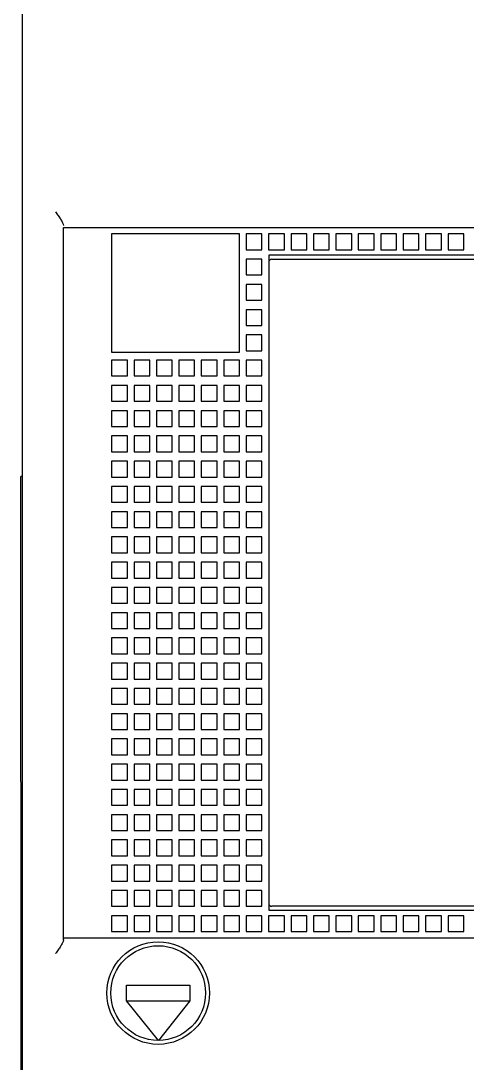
# Model space of a CAD drawing. Header units: inches. Extents: x -0.2 to 94.8, y -0.3 to 60.7.
# Drawn here: x 35.769 to 36.882, y 31.15 to 33.751 of the extents above; entities that cross this region are included whole.
import ezdxf

# ---------------------------------------------------------------- set-up
doc = ezdxf.new("R2010")
doc.units = ezdxf.units.IN
doc.header["$MEASUREMENT"] = 0

msp = doc.modelspace()

# ---------------------------------------------------------------- linework, layer by layer
at = {"color": 6, "linetype": 'Continuous'}
for p, q in [((35.773, 30.28115), (35.773, 34.9283)), ((35.87539, 33.23484), (38.67156, 33.23484)), ((35.87539, 31.45735), (35.87539, 33.23484)), ((36.31451, 33.21909), (35.99551, 33.21909)), ((35.99551, 33.21909), (35.99551, 32.92372)), ((36.31451, 32.92372), (36.31451, 33.21909)), ((36.37043, 33.21909), (36.33105, 33.21909)), ((36.33105, 33.21909), (36.33105, 33.17971)), ((36.37043, 33.17971), (36.37043, 33.21909)), ((36.42636, 33.21909), (36.38697, 33.21909)), ((36.38697, 33.21909), (36.38697, 33.17971)), ((36.42636, 33.17971), (36.42636, 33.21909)), ((36.48228, 33.21909), (36.4429, 33.21909)), ((36.4429, 33.21909), (36.4429, 33.17971)), ((36.48228, 33.17971), (36.48228, 33.21909)), ((36.5382, 33.21909), (36.49882, 33.21909)), ((36.49882, 33.21909), (36.49882, 33.17971)), ((36.5382, 33.17971), (36.5382, 33.21909)), ((36.59413, 33.21909), (36.55474, 33.21909)), ((36.55474, 33.21909), (36.55474, 33.17971)), ((36.59413, 33.17971), (36.59413, 33.21909)), ((36.65005, 33.21909), (36.61067, 33.21909)), ((36.61067, 33.21909), (36.61067, 33.17971)), ((36.65005, 33.17971), (36.65005, 33.21909)), ((36.70597, 33.21909), (36.66659, 33.21909)), ((36.66659, 33.21909), (36.66659, 33.17971)), ((36.70597, 33.17971), (36.70597, 33.21909)), ((36.7619, 33.21909), (36.72251, 33.21909)), ((36.72251, 33.21909), (36.72251, 33.17971)), ((36.7619, 33.17971), (36.7619, 33.21909)), ((36.81782, 33.21909), (36.77844, 33.21909)), ((36.77844, 33.21909), (36.77844, 33.17971)), ((36.81782, 33.17971), (36.81782, 33.21909)), ((36.87374, 33.21909), (36.83436, 33.21909)), ((36.83436, 33.21909), (36.83436, 33.17971)), ((36.87374, 33.17971), (36.87374, 33.21909)), ((36.33105, 33.17971), (36.37043, 33.17971)), ((36.38697, 33.17971), (36.42636, 33.17971)), ((38.15959, 33.16592), (36.38737, 33.16592)), ((36.38737, 33.16592), (36.38737, 31.53154)), ((36.4429, 33.17971), (36.48228, 33.17971)), ((36.49882, 33.17971), (36.5382, 33.17971)), ((36.55474, 33.17971), (36.59413, 33.17971)), ((36.61067, 33.17971), (36.65005, 33.17971)), ((36.66659, 33.17971), (36.70597, 33.17971)), ((36.72251, 33.17971), (36.7619, 33.17971)), ((36.77844, 33.17971), (36.81782, 33.17971)), ((36.83436, 33.17971), (36.87374, 33.17971)), ((36.37043, 33.15608), (36.33105, 33.15608)), ((36.33105, 33.15608), (36.33105, 33.1167)), ((36.37043, 33.1167), (36.37043, 33.15608)), ((36.39524, 33.15608), (38.15171, 33.15608)), ((36.33105, 33.1167), (36.37043, 33.1167)), ((36.37043, 33.09307), (36.33105, 33.09307)), ((36.33105, 33.09307), (36.33105, 33.05368)), ((36.37043, 33.05368), (36.37043, 33.09307)), ((36.33105, 33.05368), (36.37043, 33.05368)), ((36.37043, 33.03005), (36.33105, 33.03005)), ((36.33105, 33.03005), (36.33105, 32.99067)), ((36.37043, 32.99067), (36.37043, 33.03005)), ((36.33105, 32.99067), (36.37043, 32.99067)), ((36.37043, 32.96704), (36.33105, 32.96704)), ((36.33105, 32.96704), (36.33105, 32.92766)), ((36.37043, 32.92766), (36.37043, 32.96704)), ((35.99551, 32.92372), (36.31451, 32.92372)), ((36.03489, 32.90403), (35.99551, 32.90403)), ((35.99551, 32.90403), (35.99551, 32.86465)), ((36.03489, 32.86465), (36.03489, 32.90403)), ((36.09082, 32.90403), (36.05143, 32.90403)), ((36.05143, 32.90403), (36.05143, 32.86465)), ((36.09082, 32.86465), (36.09082, 32.90403)), ((36.14674, 32.90403), (36.10736, 32.90403)), ((36.10736, 32.90403), (36.10736, 32.86465)), ((36.14674, 32.86465), (36.14674, 32.90403)), ((36.20266, 32.90403), (36.16328, 32.90403)), ((36.16328, 32.90403), (36.16328, 32.86465)), ((36.20266, 32.86465), (36.20266, 32.90403)), ((36.25859, 32.90403), (36.2192, 32.90403)), ((36.2192, 32.90403), (36.2192, 32.86465)), ((36.25859, 32.86465), (36.25859, 32.90403)), ((36.31451, 32.90403), (36.27513, 32.90403)), ((36.27513, 32.90403), (36.27513, 32.86465)), ((36.31451, 32.86465), (36.31451, 32.90403)), ((36.33105, 32.92766), (36.37043, 32.92766)), ((36.37043, 32.90403), (36.33105, 32.90403)), ((36.33105, 32.90403), (36.33105, 32.86465)), ((36.37043, 32.86465), (36.37043, 32.90403)), ((35.99551, 32.86465), (36.03489, 32.86465)), ((36.05143, 32.86465), (36.09082, 32.86465)), ((36.10736, 32.86465), (36.14674, 32.86465)), ((36.16328, 32.86465), (36.20266, 32.86465)), ((36.2192, 32.86465), (36.25859, 32.86465)), ((36.27513, 32.86465), (36.31451, 32.86465)), ((36.33105, 32.86465), (36.37043, 32.86465)), ((36.03489, 32.84102), (35.99551, 32.84102)), ((35.99551, 32.84102), (35.99551, 32.80163)), ((36.03489, 32.80163), (36.03489, 32.84102)), ((36.09082, 32.84102), (36.05143, 32.84102)), ((36.05143, 32.84102), (36.05143, 32.80163)), ((36.09082, 32.80163), (36.09082, 32.84102)), ((36.14674, 32.84102), (36.10736, 32.84102)), ((36.10736, 32.84102), (36.10736, 32.80163)), ((36.14674, 32.80163), (36.14674, 32.84102)), ((36.20266, 32.84102), (36.16328, 32.84102)), ((36.16328, 32.84102), (36.16328, 32.80163)), ((36.20266, 32.80163), (36.20266, 32.84102)), ((36.25859, 32.84102), (36.2192, 32.84102)), ((36.2192, 32.84102), (36.2192, 32.80163)), ((36.25859, 32.80163), (36.25859, 32.84102)), ((36.31451, 32.84102), (36.27513, 32.84102)), ((36.27513, 32.84102), (36.27513, 32.80163)), ((36.31451, 32.80163), (36.31451, 32.84102)), ((36.37043, 32.84102), (36.33105, 32.84102)), ((36.33105, 32.84102), (36.33105, 32.80163)), ((36.37043, 32.80163), (36.37043, 32.84102)), ((35.99551, 32.80163), (36.03489, 32.80163)), ((36.05143, 32.80163), (36.09082, 32.80163)), ((36.10736, 32.80163), (36.14674, 32.80163)), ((36.16328, 32.80163), (36.20266, 32.80163)), ((36.2192, 32.80163), (36.25859, 32.80163)), ((36.27513, 32.80163), (36.31451, 32.80163)), ((36.33105, 32.80163), (36.37043, 32.80163)), ((36.03489, 32.77801), (35.99551, 32.77801)), ((35.99551, 32.77801), (35.99551, 32.73862)), ((36.03489, 32.73862), (36.03489, 32.77801)), ((36.09082, 32.77801), (36.05143, 32.77801)), ((36.05143, 32.77801), (36.05143, 32.73862)), ((36.09082, 32.73862), (36.09082, 32.77801)), ((36.14674, 32.77801), (36.10736, 32.77801)), ((36.10736, 32.77801), (36.10736, 32.73862)), ((36.14674, 32.73862), (36.14674, 32.77801)), ((36.20266, 32.77801), (36.16328, 32.77801)), ((36.16328, 32.77801), (36.16328, 32.73862)), ((36.20266, 32.73862), (36.20266, 32.77801)), ((36.25859, 32.77801), (36.2192, 32.77801)), ((36.2192, 32.77801), (36.2192, 32.73862)), ((36.25859, 32.73862), (36.25859, 32.77801)), ((36.31451, 32.77801), (36.27513, 32.77801)), ((36.27513, 32.77801), (36.27513, 32.73862)), ((36.31451, 32.73862), (36.31451, 32.77801)), ((36.37043, 32.77801), (36.33105, 32.77801)), ((36.33105, 32.77801), (36.33105, 32.73862)), ((36.37043, 32.73862), (36.37043, 32.77801)), ((35.99551, 32.73862), (36.03489, 32.73862)), ((36.05143, 32.73862), (36.09082, 32.73862)), ((36.10736, 32.73862), (36.14674, 32.73862)), ((36.16328, 32.73862), (36.20266, 32.73862)), ((36.2192, 32.73862), (36.25859, 32.73862)), ((36.27513, 32.73862), (36.31451, 32.73862)), ((36.33105, 32.73862), (36.37043, 32.73862)), ((36.03489, 32.71499), (35.99551, 32.71499)), ((35.99551, 32.71499), (35.99551, 32.67561)), ((36.03489, 32.67561), (36.03489, 32.71499)), ((36.09082, 32.71499), (36.05143, 32.71499)), ((36.05143, 32.71499), (36.05143, 32.67561)), ((36.09082, 32.67561), (36.09082, 32.71499)), ((36.14674, 32.71499), (36.10736, 32.71499)), ((36.10736, 32.71499), (36.10736, 32.67561)), ((36.14674, 32.67561), (36.14674, 32.71499)), ((36.20266, 32.71499), (36.16328, 32.71499)), ((36.16328, 32.71499), (36.16328, 32.67561)), ((36.20266, 32.67561), (36.20266, 32.71499)), ((36.25859, 32.71499), (36.2192, 32.71499)), ((36.2192, 32.71499), (36.2192, 32.67561)), ((36.25859, 32.67561), (36.25859, 32.71499)), ((36.31451, 32.71499), (36.27513, 32.71499)), ((36.27513, 32.71499), (36.27513, 32.67561)), ((36.31451, 32.67561), (36.31451, 32.71499)), ((36.37043, 32.71499), (36.33105, 32.71499)), ((36.33105, 32.71499), (36.33105, 32.67561)), ((36.37043, 32.67561), (36.37043, 32.71499)), ((35.99551, 32.67561), (36.03489, 32.67561)), ((36.05143, 32.67561), (36.09082, 32.67561)), ((36.10736, 32.67561), (36.14674, 32.67561)), ((36.16328, 32.67561), (36.20266, 32.67561)), ((36.2192, 32.67561), (36.25859, 32.67561)), ((36.27513, 32.67561), (36.31451, 32.67561)), ((36.33105, 32.67561), (36.37043, 32.67561)), ((36.03489, 32.65198), (35.99551, 32.65198)), ((35.99551, 32.65198), (35.99551, 32.6126)), ((36.03489, 32.6126), (36.03489, 32.65198)), ((36.09082, 32.65198), (36.05143, 32.65198)), ((36.05143, 32.65198), (36.05143, 32.6126)), ((36.09082, 32.6126), (36.09082, 32.65198)), ((36.14674, 32.65198), (36.10736, 32.65198)), ((36.10736, 32.65198), (36.10736, 32.6126)), ((36.14674, 32.6126), (36.14674, 32.65198)), ((36.20266, 32.65198), (36.16328, 32.65198)), ((36.16328, 32.65198), (36.16328, 32.6126)), ((36.20266, 32.6126), (36.20266, 32.65198)), ((36.25859, 32.65198), (36.2192, 32.65198)), ((36.2192, 32.65198), (36.2192, 32.6126)), ((36.25859, 32.6126), (36.25859, 32.65198)), ((36.31451, 32.65198), (36.27513, 32.65198)), ((36.27513, 32.65198), (36.27513, 32.6126)), ((36.31451, 32.6126), (36.31451, 32.65198)), ((36.37043, 32.65198), (36.33105, 32.65198)), ((36.33105, 32.65198), (36.33105, 32.6126)), ((36.37043, 32.6126), (36.37043, 32.65198)), ((35.99551, 32.6126), (36.03489, 32.6126)), ((36.05143, 32.6126), (36.09082, 32.6126)), ((36.10736, 32.6126), (36.14674, 32.6126)), ((36.16328, 32.6126), (36.20266, 32.6126)), ((36.2192, 32.6126), (36.25859, 32.6126)), ((36.27513, 32.6126), (36.31451, 32.6126)), ((36.33105, 32.6126), (36.37043, 32.6126)), ((36.03489, 32.58897), (35.99551, 32.58897)), ((35.99551, 32.58897), (35.99551, 32.54959)), ((36.03489, 32.54959), (36.03489, 32.58897)), ((36.09082, 32.58897), (36.05143, 32.58897)), ((36.05143, 32.58897), (36.05143, 32.54959)), ((36.09082, 32.54959), (36.09082, 32.58897)), ((36.14674, 32.58897), (36.10736, 32.58897)), ((36.10736, 32.58897), (36.10736, 32.54959)), ((36.14674, 32.54959), (36.14674, 32.58897)), ((36.20266, 32.58897), (36.16328, 32.58897)), ((36.16328, 32.58897), (36.16328, 32.54959)), ((36.20266, 32.54959), (36.20266, 32.58897)), ((36.25859, 32.58897), (36.2192, 32.58897)), ((36.2192, 32.58897), (36.2192, 32.54959)), ((36.25859, 32.54959), (36.25859, 32.58897)), ((36.31451, 32.58897), (36.27513, 32.58897)), ((36.27513, 32.58897), (36.27513, 32.54959)), ((36.31451, 32.54959), (36.31451, 32.58897)), ((36.37043, 32.58897), (36.33105, 32.58897)), ((36.33105, 32.58897), (36.33105, 32.54959)), ((36.37043, 32.54959), (36.37043, 32.58897)), ((35.99551, 32.54959), (36.03489, 32.54959)), ((36.05143, 32.54959), (36.09082, 32.54959)), ((36.10736, 32.54959), (36.14674, 32.54959)), ((36.16328, 32.54959), (36.20266, 32.54959)), ((36.2192, 32.54959), (36.25859, 32.54959)), ((36.27513, 32.54959), (36.31451, 32.54959)), ((36.33105, 32.54959), (36.37043, 32.54959)), ((36.03489, 32.52596), (35.99551, 32.52596)), ((35.99551, 32.52596), (35.99551, 32.48657)), ((36.03489, 32.48657), (36.03489, 32.52596)), ((36.09082, 32.52596), (36.05143, 32.52596)), ((36.05143, 32.52596), (36.05143, 32.48657)), ((36.09082, 32.48657), (36.09082, 32.52596)), ((36.14674, 32.52596), (36.10736, 32.52596)), ((36.10736, 32.52596), (36.10736, 32.48657)), ((36.14674, 32.48657), (36.14674, 32.52596)), ((36.20266, 32.52596), (36.16328, 32.52596)), ((36.16328, 32.52596), (36.16328, 32.48657)), ((36.20266, 32.48657), (36.20266, 32.52596)), ((36.25859, 32.52596), (36.2192, 32.52596)), ((36.2192, 32.52596), (36.2192, 32.48657)), ((36.25859, 32.48657), (36.25859, 32.52596)), ((36.31451, 32.52596), (36.27513, 32.52596)), ((36.27513, 32.52596), (36.27513, 32.48657)), ((36.31451, 32.48657), (36.31451, 32.52596)), ((36.37043, 32.52596), (36.33105, 32.52596)), ((36.33105, 32.52596), (36.33105, 32.48657)), ((36.37043, 32.48657), (36.37043, 32.52596)), ((35.99551, 32.48657), (36.03489, 32.48657)), ((36.03489, 32.46294), (35.99551, 32.46294)), ((35.99551, 32.46294), (35.99551, 32.42356)), ((36.03489, 32.42356), (36.03489, 32.46294)), ((36.05143, 32.48657), (36.09082, 32.48657)), ((36.09082, 32.46294), (36.05143, 32.46294)), ((36.05143, 32.46294), (36.05143, 32.42356)), ((36.09082, 32.42356), (36.09082, 32.46294)), ((36.10736, 32.48657), (36.14674, 32.48657)), ((36.14674, 32.46294), (36.10736, 32.46294)), ((36.10736, 32.46294), (36.10736, 32.42356)), ((36.14674, 32.42356), (36.14674, 32.46294)), ((36.16328, 32.48657), (36.20266, 32.48657)), ((36.20266, 32.46294), (36.16328, 32.46294)), ((36.16328, 32.46294), (36.16328, 32.42356)), ((36.20266, 32.42356), (36.20266, 32.46294)), ((36.2192, 32.48657), (36.25859, 32.48657)), ((36.25859, 32.46294), (36.2192, 32.46294)), ((36.2192, 32.46294), (36.2192, 32.42356)), ((36.25859, 32.42356), (36.25859, 32.46294)), ((36.27513, 32.48657), (36.31451, 32.48657)), ((36.31451, 32.46294), (36.27513, 32.46294)), ((36.27513, 32.46294), (36.27513, 32.42356)), ((36.31451, 32.42356), (36.31451, 32.46294)), ((36.33105, 32.48657), (36.37043, 32.48657)), ((36.37043, 32.46294), (36.33105, 32.46294)), ((36.33105, 32.46294), (36.33105, 32.42356)), ((36.37043, 32.42356), (36.37043, 32.46294)), ((35.99551, 32.42356), (36.03489, 32.42356)), ((36.05143, 32.42356), (36.09082, 32.42356)), ((36.10736, 32.42356), (36.14674, 32.42356)), ((36.16328, 32.42356), (36.20266, 32.42356)), ((36.2192, 32.42356), (36.25859, 32.42356)), ((36.27513, 32.42356), (36.31451, 32.42356)), ((36.33105, 32.42356), (36.37043, 32.42356)), ((36.03489, 32.39993), (35.99551, 32.39993)), ((35.99551, 32.39993), (35.99551, 32.36055)), ((36.03489, 32.36055), (36.03489, 32.39993)), ((36.09082, 32.39993), (36.05143, 32.39993)), ((36.05143, 32.39993), (36.05143, 32.36055)), ((36.09082, 32.36055), (36.09082, 32.39993)), ((36.14674, 32.39993), (36.10736, 32.39993)), ((36.10736, 32.39993), (36.10736, 32.36055)), ((36.14674, 32.36055), (36.14674, 32.39993)), ((36.20266, 32.39993), (36.16328, 32.39993)), ((36.16328, 32.39993), (36.16328, 32.36055)), ((36.20266, 32.36055), (36.20266, 32.39993)), ((36.25859, 32.39993), (36.2192, 32.39993)), ((36.2192, 32.39993), (36.2192, 32.36055)), ((36.25859, 32.36055), (36.25859, 32.39993)), ((36.31451, 32.39993), (36.27513, 32.39993)), ((36.27513, 32.39993), (36.27513, 32.36055)), ((36.31451, 32.36055), (36.31451, 32.39993)), ((36.37043, 32.39993), (36.33105, 32.39993)), ((36.33105, 32.39993), (36.33105, 32.36055)), ((36.37043, 32.36055), (36.37043, 32.39993)), ((35.99551, 32.36055), (36.03489, 32.36055)), ((36.05143, 32.36055), (36.09082, 32.36055)), ((36.10736, 32.36055), (36.14674, 32.36055)), ((36.16328, 32.36055), (36.20266, 32.36055)), ((36.2192, 32.36055), (36.25859, 32.36055)), ((36.27513, 32.36055), (36.31451, 32.36055)), ((36.33105, 32.36055), (36.37043, 32.36055)), ((36.03489, 32.33692), (35.99551, 32.33692)), ((35.99551, 32.33692), (35.99551, 32.29754)), ((36.03489, 32.29754), (36.03489, 32.33692)), ((36.09082, 32.33692), (36.05143, 32.33692)), ((36.05143, 32.33692), (36.05143, 32.29754)), ((36.09082, 32.29754), (36.09082, 32.33692)), ((36.14674, 32.33692), (36.10736, 32.33692)), ((36.10736, 32.33692), (36.10736, 32.29754)), ((36.14674, 32.29754), (36.14674, 32.33692)), ((36.20266, 32.33692), (36.16328, 32.33692)), ((36.16328, 32.33692), (36.16328, 32.29754)), ((36.20266, 32.29754), (36.20266, 32.33692)), ((36.25859, 32.33692), (36.2192, 32.33692)), ((36.2192, 32.33692), (36.2192, 32.29754)), ((36.25859, 32.29754), (36.25859, 32.33692)), ((36.31451, 32.33692), (36.27513, 32.33692)), ((36.27513, 32.33692), (36.27513, 32.29754)), ((36.31451, 32.29754), (36.31451, 32.33692)), ((36.37043, 32.33692), (36.33105, 32.33692)), ((36.33105, 32.33692), (36.33105, 32.29754)), ((36.37043, 32.29754), (36.37043, 32.33692)), ((35.99551, 32.29754), (36.03489, 32.29754)), ((36.05143, 32.29754), (36.09082, 32.29754)), ((36.10736, 32.29754), (36.14674, 32.29754)), ((36.16328, 32.29754), (36.20266, 32.29754)), ((36.2192, 32.29754), (36.25859, 32.29754)), ((36.27513, 32.29754), (36.31451, 32.29754)), ((36.33105, 32.29754), (36.37043, 32.29754)), ((36.03489, 32.27391), (35.99551, 32.27391)), ((35.99551, 32.27391), (35.99551, 32.23452)), ((36.03489, 32.23452), (36.03489, 32.27391)), ((36.09082, 32.27391), (36.05143, 32.27391)), ((36.05143, 32.27391), (36.05143, 32.23452)), ((36.09082, 32.23452), (36.09082, 32.27391)), ((36.14674, 32.27391), (36.10736, 32.27391)), ((36.10736, 32.27391), (36.10736, 32.23452)), ((36.14674, 32.23452), (36.14674, 32.27391)), ((36.20266, 32.27391), (36.16328, 32.27391)), ((36.16328, 32.27391), (36.16328, 32.23452)), ((36.20266, 32.23452), (36.20266, 32.27391)), ((36.25859, 32.27391), (36.2192, 32.27391)), ((36.2192, 32.27391), (36.2192, 32.23452)), ((36.25859, 32.23452), (36.25859, 32.27391)), ((36.31451, 32.27391), (36.27513, 32.27391)), ((36.27513, 32.27391), (36.27513, 32.23452)), ((36.31451, 32.23452), (36.31451, 32.27391)), ((36.37043, 32.27391), (36.33105, 32.27391)), ((36.33105, 32.27391), (36.33105, 32.23452)), ((36.37043, 32.23452), (36.37043, 32.27391)), ((35.99551, 32.23452), (36.03489, 32.23452)), ((36.05143, 32.23452), (36.09082, 32.23452)), ((36.10736, 32.23452), (36.14674, 32.23452)), ((36.16328, 32.23452), (36.20266, 32.23452)), ((36.2192, 32.23452), (36.25859, 32.23452)), ((36.27513, 32.23452), (36.31451, 32.23452)), ((36.33105, 32.23452), (36.37043, 32.23452)), ((36.03489, 32.2109), (35.99551, 32.2109)), ((35.99551, 32.2109), (35.99551, 32.17151)), ((36.03489, 32.17151), (36.03489, 32.2109)), ((36.09082, 32.2109), (36.05143, 32.2109)), ((36.05143, 32.2109), (36.05143, 32.17151)), ((36.09082, 32.17151), (36.09082, 32.2109)), ((36.14674, 32.2109), (36.10736, 32.2109)), ((36.10736, 32.2109), (36.10736, 32.17151)), ((36.14674, 32.17151), (36.14674, 32.2109)), ((36.20266, 32.2109), (36.16328, 32.2109)), ((36.16328, 32.2109), (36.16328, 32.17151)), ((36.20266, 32.17151), (36.20266, 32.2109)), ((36.25859, 32.2109), (36.2192, 32.2109)), ((36.2192, 32.2109), (36.2192, 32.17151)), ((36.25859, 32.17151), (36.25859, 32.2109)), ((36.31451, 32.2109), (36.27513, 32.2109)), ((36.27513, 32.2109), (36.27513, 32.17151)), ((36.31451, 32.17151), (36.31451, 32.2109)), ((36.37043, 32.2109), (36.33105, 32.2109)), ((36.33105, 32.2109), (36.33105, 32.17151)), ((36.37043, 32.17151), (36.37043, 32.2109)), ((35.99551, 32.17151), (36.03489, 32.17151)), ((36.05143, 32.17151), (36.09082, 32.17151)), ((36.10736, 32.17151), (36.14674, 32.17151)), ((36.16328, 32.17151), (36.20266, 32.17151)), ((36.2192, 32.17151), (36.25859, 32.17151)), ((36.27513, 32.17151), (36.31451, 32.17151)), ((36.33105, 32.17151), (36.37043, 32.17151)), ((36.03489, 32.14788), (35.99551, 32.14788)), ((35.99551, 32.14788), (35.99551, 32.1085)), ((36.03489, 32.1085), (36.03489, 32.14788)), ((36.09082, 32.14788), (36.05143, 32.14788)), ((36.05143, 32.14788), (36.05143, 32.1085)), ((36.09082, 32.1085), (36.09082, 32.14788)), ((36.14674, 32.14788), (36.10736, 32.14788)), ((36.10736, 32.14788), (36.10736, 32.1085)), ((36.14674, 32.1085), (36.14674, 32.14788)), ((36.20266, 32.14788), (36.16328, 32.14788)), ((36.16328, 32.14788), (36.16328, 32.1085)), ((36.20266, 32.1085), (36.20266, 32.14788)), ((36.25859, 32.14788), (36.2192, 32.14788)), ((36.2192, 32.14788), (36.2192, 32.1085)), ((36.25859, 32.1085), (36.25859, 32.14788)), ((36.31451, 32.14788), (36.27513, 32.14788)), ((36.27513, 32.14788), (36.27513, 32.1085)), ((36.31451, 32.1085), (36.31451, 32.14788)), ((36.37043, 32.14788), (36.33105, 32.14788)), ((36.33105, 32.14788), (36.33105, 32.1085)), ((36.37043, 32.1085), (36.37043, 32.14788)), ((35.99551, 32.1085), (36.03489, 32.1085)), ((36.05143, 32.1085), (36.09082, 32.1085)), ((36.10736, 32.1085), (36.14674, 32.1085)), ((36.16328, 32.1085), (36.20266, 32.1085)), ((36.2192, 32.1085), (36.25859, 32.1085)), ((36.27513, 32.1085), (36.31451, 32.1085)), ((36.33105, 32.1085), (36.37043, 32.1085)), ((36.03489, 32.08487), (35.99551, 32.08487)), ((35.99551, 32.08487), (35.99551, 32.04549)), ((36.03489, 32.04549), (36.03489, 32.08487)), ((36.09082, 32.08487), (36.05143, 32.08487)), ((36.05143, 32.08487), (36.05143, 32.04549)), ((36.09082, 32.04549), (36.09082, 32.08487)), ((36.14674, 32.08487), (36.10736, 32.08487)), ((36.10736, 32.08487), (36.10736, 32.04549)), ((36.14674, 32.04549), (36.14674, 32.08487)), ((36.20266, 32.08487), (36.16328, 32.08487)), ((36.16328, 32.08487), (36.16328, 32.04549)), ((36.20266, 32.04549), (36.20266, 32.08487)), ((36.25859, 32.08487), (36.2192, 32.08487)), ((36.2192, 32.08487), (36.2192, 32.04549)), ((36.25859, 32.04549), (36.25859, 32.08487)), ((36.31451, 32.08487), (36.27513, 32.08487)), ((36.27513, 32.08487), (36.27513, 32.04549)), ((36.31451, 32.04549), (36.31451, 32.08487)), ((36.37043, 32.08487), (36.33105, 32.08487)), ((36.33105, 32.08487), (36.33105, 32.04549)), ((36.37043, 32.04549), (36.37043, 32.08487)), ((35.99551, 32.04549), (36.03489, 32.04549)), ((36.05143, 32.04549), (36.09082, 32.04549)), ((36.10736, 32.04549), (36.14674, 32.04549)), ((36.16328, 32.04549), (36.20266, 32.04549)), ((36.2192, 32.04549), (36.25859, 32.04549)), ((36.27513, 32.04549), (36.31451, 32.04549)), ((36.33105, 32.04549), (36.37043, 32.04549)), ((36.03489, 32.02186), (35.99551, 32.02186)), ((35.99551, 32.02186), (35.99551, 31.98248)), ((36.03489, 31.98248), (36.03489, 32.02186)), ((36.09082, 32.02186), (36.05143, 32.02186)), ((36.05143, 32.02186), (36.05143, 31.98248)), ((36.09082, 31.98248), (36.09082, 32.02186)), ((36.14674, 32.02186), (36.10736, 32.02186)), ((36.10736, 32.02186), (36.10736, 31.98248)), ((36.14674, 31.98248), (36.14674, 32.02186)), ((36.20266, 32.02186), (36.16328, 32.02186)), ((36.16328, 32.02186), (36.16328, 31.98248)), ((36.20266, 31.98248), (36.20266, 32.02186)), ((36.25859, 32.02186), (36.2192, 32.02186)), ((36.2192, 32.02186), (36.2192, 31.98248)), ((36.25859, 31.98248), (36.25859, 32.02186)), ((36.31451, 32.02186), (36.27513, 32.02186)), ((36.27513, 32.02186), (36.27513, 31.98248)), ((36.31451, 31.98248), (36.31451, 32.02186)), ((36.37043, 32.02186), (36.33105, 32.02186)), ((36.33105, 32.02186), (36.33105, 31.98248)), ((36.37043, 31.98248), (36.37043, 32.02186)), ((35.99551, 31.98248), (36.03489, 31.98248)), ((36.05143, 31.98248), (36.09082, 31.98248)), ((36.10736, 31.98248), (36.14674, 31.98248)), ((36.16328, 31.98248), (36.20266, 31.98248)), ((36.2192, 31.98248), (36.25859, 31.98248)), ((36.27513, 31.98248), (36.31451, 31.98248)), ((36.33105, 31.98248), (36.37043, 31.98248)), ((36.03489, 31.95885), (35.99551, 31.95885)), ((35.99551, 31.95885), (35.99551, 31.91946)), ((36.03489, 31.91946), (36.03489, 31.95885)), ((36.09082, 31.95885), (36.05143, 31.95885)), ((36.05143, 31.95885), (36.05143, 31.91946)), ((36.09082, 31.91946), (36.09082, 31.95885)), ((36.14674, 31.95885), (36.10736, 31.95885)), ((36.10736, 31.95885), (36.10736, 31.91946)), ((36.14674, 31.91946), (36.14674, 31.95885)), ((36.20266, 31.95885), (36.16328, 31.95885)), ((36.16328, 31.95885), (36.16328, 31.91946)), ((36.20266, 31.91946), (36.20266, 31.95885)), ((36.25859, 31.95885), (36.2192, 31.95885)), ((36.2192, 31.95885), (36.2192, 31.91946)), ((36.25859, 31.91946), (36.25859, 31.95885)), ((36.31451, 31.95885), (36.27513, 31.95885)), ((36.27513, 31.95885), (36.27513, 31.91946)), ((36.31451, 31.91946), (36.31451, 31.95885)), ((36.37043, 31.95885), (36.33105, 31.95885)), ((36.33105, 31.95885), (36.33105, 31.91946)), ((36.37043, 31.91946), (36.37043, 31.95885)), ((35.99551, 31.91946), (36.03489, 31.91946)), ((36.05143, 31.91946), (36.09082, 31.91946)), ((36.10736, 31.91946), (36.14674, 31.91946)), ((36.16328, 31.91946), (36.20266, 31.91946)), ((36.2192, 31.91946), (36.25859, 31.91946)), ((36.27513, 31.91946), (36.31451, 31.91946)), ((36.33105, 31.91946), (36.37043, 31.91946)), ((36.03489, 31.89583), (35.99551, 31.89583)), ((35.99551, 31.89583), (35.99551, 31.85645)), ((36.03489, 31.85645), (36.03489, 31.89583)), ((36.09082, 31.89583), (36.05143, 31.89583)), ((36.05143, 31.89583), (36.05143, 31.85645)), ((36.09082, 31.85645), (36.09082, 31.89583)), ((36.14674, 31.89583), (36.10736, 31.89583)), ((36.10736, 31.89583), (36.10736, 31.85645)), ((36.14674, 31.85645), (36.14674, 31.89583)), ((36.20266, 31.89583), (36.16328, 31.89583)), ((36.16328, 31.89583), (36.16328, 31.85645)), ((36.20266, 31.85645), (36.20266, 31.89583)), ((36.25859, 31.89583), (36.2192, 31.89583)), ((36.2192, 31.89583), (36.2192, 31.85645)), ((36.25859, 31.85645), (36.25859, 31.89583)), ((36.31451, 31.89583), (36.27513, 31.89583)), ((36.27513, 31.89583), (36.27513, 31.85645)), ((36.31451, 31.85645), (36.31451, 31.89583)), ((36.37043, 31.89583), (36.33105, 31.89583)), ((36.33105, 31.89583), (36.33105, 31.85645)), ((36.37043, 31.85645), (36.37043, 31.89583)), ((35.99551, 31.85645), (36.03489, 31.85645)), ((36.05143, 31.85645), (36.09082, 31.85645)), ((36.10736, 31.85645), (36.14674, 31.85645)), ((36.16328, 31.85645), (36.20266, 31.85645)), ((36.2192, 31.85645), (36.25859, 31.85645)), ((36.27513, 31.85645), (36.31451, 31.85645)), ((36.33105, 31.85645), (36.37043, 31.85645)), ((36.03489, 31.83282), (35.99551, 31.83282)), ((35.99551, 31.83282), (35.99551, 31.79344)), ((36.03489, 31.79344), (36.03489, 31.83282)), ((36.09082, 31.83282), (36.05143, 31.83282)), ((36.05143, 31.83282), (36.05143, 31.79344)), ((36.09082, 31.79344), (36.09082, 31.83282)), ((36.14674, 31.83282), (36.10736, 31.83282)), ((36.10736, 31.83282), (36.10736, 31.79344)), ((36.14674, 31.79344), (36.14674, 31.83282)), ((36.20266, 31.83282), (36.16328, 31.83282)), ((36.16328, 31.83282), (36.16328, 31.79344)), ((36.20266, 31.79344), (36.20266, 31.83282)), ((36.25859, 31.83282), (36.2192, 31.83282)), ((36.2192, 31.83282), (36.2192, 31.79344)), ((36.25859, 31.79344), (36.25859, 31.83282)), ((36.31451, 31.83282), (36.27513, 31.83282)), ((36.27513, 31.83282), (36.27513, 31.79344)), ((36.31451, 31.79344), (36.31451, 31.83282)), ((36.37043, 31.83282), (36.33105, 31.83282)), ((36.33105, 31.83282), (36.33105, 31.79344)), ((36.37043, 31.79344), (36.37043, 31.83282)), ((35.99551, 31.79344), (36.03489, 31.79344)), ((36.05143, 31.79344), (36.09082, 31.79344)), ((36.10736, 31.79344), (36.14674, 31.79344)), ((36.16328, 31.79344), (36.20266, 31.79344)), ((36.2192, 31.79344), (36.25859, 31.79344)), ((36.27513, 31.79344), (36.31451, 31.79344)), ((36.33105, 31.79344), (36.37043, 31.79344)), ((36.03489, 31.76981), (35.99551, 31.76981)), ((35.99551, 31.76981), (35.99551, 31.73043)), ((36.03489, 31.73043), (36.03489, 31.76981)), ((36.09082, 31.76981), (36.05143, 31.76981)), ((36.05143, 31.76981), (36.05143, 31.73043)), ((36.09082, 31.73043), (36.09082, 31.76981)), ((36.14674, 31.76981), (36.10736, 31.76981)), ((36.10736, 31.76981), (36.10736, 31.73043)), ((36.14674, 31.73043), (36.14674, 31.76981)), ((36.20266, 31.76981), (36.16328, 31.76981)), ((36.16328, 31.76981), (36.16328, 31.73043)), ((36.20266, 31.73043), (36.20266, 31.76981)), ((36.25859, 31.76981), (36.2192, 31.76981)), ((36.2192, 31.76981), (36.2192, 31.73043)), ((36.25859, 31.73043), (36.25859, 31.76981)), ((36.31451, 31.76981), (36.27513, 31.76981)), ((36.27513, 31.76981), (36.27513, 31.73043)), ((36.31451, 31.73043), (36.31451, 31.76981)), ((36.37043, 31.76981), (36.33105, 31.76981)), ((36.33105, 31.76981), (36.33105, 31.73043)), ((36.37043, 31.73043), (36.37043, 31.76981)), ((35.99551, 31.73043), (36.03489, 31.73043)), ((36.03489, 31.7068), (35.99551, 31.7068)), ((35.99551, 31.7068), (35.99551, 31.66741)), ((36.03489, 31.66741), (36.03489, 31.7068)), ((36.05143, 31.73043), (36.09082, 31.73043)), ((36.09082, 31.7068), (36.05143, 31.7068)), ((36.05143, 31.7068), (36.05143, 31.66741)), ((36.09082, 31.66741), (36.09082, 31.7068)), ((36.10736, 31.73043), (36.14674, 31.73043)), ((36.14674, 31.7068), (36.10736, 31.7068)), ((36.10736, 31.7068), (36.10736, 31.66741)), ((36.14674, 31.66741), (36.14674, 31.7068)), ((36.16328, 31.73043), (36.20266, 31.73043)), ((36.20266, 31.7068), (36.16328, 31.7068)), ((36.16328, 31.7068), (36.16328, 31.66741)), ((36.20266, 31.66741), (36.20266, 31.7068)), ((36.2192, 31.73043), (36.25859, 31.73043)), ((36.25859, 31.7068), (36.2192, 31.7068)), ((36.2192, 31.7068), (36.2192, 31.66741)), ((36.25859, 31.66741), (36.25859, 31.7068)), ((36.27513, 31.73043), (36.31451, 31.73043)), ((36.31451, 31.7068), (36.27513, 31.7068)), ((36.27513, 31.7068), (36.27513, 31.66741)), ((36.31451, 31.66741), (36.31451, 31.7068)), ((36.33105, 31.73043), (36.37043, 31.73043)), ((36.37043, 31.7068), (36.33105, 31.7068)), ((36.33105, 31.7068), (36.33105, 31.66741)), ((36.37043, 31.66741), (36.37043, 31.7068)), ((35.99551, 31.66741), (36.03489, 31.66741)), ((36.05143, 31.66741), (36.09082, 31.66741)), ((36.10736, 31.66741), (36.14674, 31.66741)), ((36.16328, 31.66741), (36.20266, 31.66741)), ((36.2192, 31.66741), (36.25859, 31.66741)), ((36.27513, 31.66741), (36.31451, 31.66741)), ((36.33105, 31.66741), (36.37043, 31.66741)), ((36.03489, 31.64379), (35.99551, 31.64379)), ((35.99551, 31.64379), (35.99551, 31.6044)), ((36.03489, 31.6044), (36.03489, 31.64379)), ((36.09082, 31.64379), (36.05143, 31.64379)), ((36.05143, 31.64379), (36.05143, 31.6044)), ((36.09082, 31.6044), (36.09082, 31.64379)), ((36.14674, 31.64379), (36.10736, 31.64379)), ((36.10736, 31.64379), (36.10736, 31.6044)), ((36.14674, 31.6044), (36.14674, 31.64379)), ((36.20266, 31.64379), (36.16328, 31.64379)), ((36.16328, 31.64379), (36.16328, 31.6044)), ((36.20266, 31.6044), (36.20266, 31.64379)), ((36.25859, 31.64379), (36.2192, 31.64379)), ((36.2192, 31.64379), (36.2192, 31.6044)), ((36.25859, 31.6044), (36.25859, 31.64379)), ((36.31451, 31.64379), (36.27513, 31.64379)), ((36.27513, 31.64379), (36.27513, 31.6044)), ((36.31451, 31.6044), (36.31451, 31.64379)), ((36.37043, 31.64379), (36.33105, 31.64379)), ((36.33105, 31.64379), (36.33105, 31.6044)), ((36.37043, 31.6044), (36.37043, 31.64379)), ((35.99551, 31.6044), (36.03489, 31.6044)), ((36.05143, 31.6044), (36.09082, 31.6044)), ((36.10736, 31.6044), (36.14674, 31.6044)), ((36.16328, 31.6044), (36.20266, 31.6044)), ((36.2192, 31.6044), (36.25859, 31.6044)), ((36.27513, 31.6044), (36.31451, 31.6044)), ((36.33105, 31.6044), (36.37043, 31.6044)), ((36.03489, 31.58077), (35.99551, 31.58077)), ((35.99551, 31.58077), (35.99551, 31.54139)), ((36.03489, 31.54139), (36.03489, 31.58077)), ((36.09082, 31.58077), (36.05143, 31.58077)), ((36.05143, 31.58077), (36.05143, 31.54139)), ((36.09082, 31.54139), (36.09082, 31.58077)), ((36.14674, 31.58077), (36.10736, 31.58077)), ((36.10736, 31.58077), (36.10736, 31.54139)), ((36.14674, 31.54139), (36.14674, 31.58077)), ((36.20266, 31.58077), (36.16328, 31.58077)), ((36.16328, 31.58077), (36.16328, 31.54139)), ((36.20266, 31.54139), (36.20266, 31.58077)), ((36.25859, 31.58077), (36.2192, 31.58077)), ((36.2192, 31.58077), (36.2192, 31.54139)), ((36.25859, 31.54139), (36.25859, 31.58077)), ((36.27513, 31.58077), (36.27513, 31.54139)), ((36.31451, 31.58077), (36.27513, 31.58077)), ((36.31451, 31.54139), (36.31451, 31.58077)), ((36.33105, 31.58077), (36.33105, 31.54139)), ((36.37043, 31.58077), (36.33105, 31.58077)), ((36.37043, 31.54139), (36.37043, 31.58077)), ((35.99551, 31.54139), (36.03489, 31.54139)), ((36.05143, 31.54139), (36.09082, 31.54139)), ((36.10736, 31.54139), (36.14674, 31.54139)), ((36.16328, 31.54139), (36.20266, 31.54139)), ((36.2192, 31.54139), (36.25859, 31.54139)), ((36.27513, 31.54139), (36.31451, 31.54139)), ((36.33105, 31.54139), (36.37043, 31.54139)), ((36.38737, 31.53154), (38.15959, 31.53154)), ((38.15171, 31.54139), (36.39524, 31.54139)), ((36.03489, 31.51776), (35.99551, 31.51776)), ((35.99551, 31.51776), (35.99551, 31.47838)), ((36.03489, 31.47838), (36.03489, 31.51776)), ((36.09082, 31.51776), (36.05143, 31.51776)), ((36.05143, 31.51776), (36.05143, 31.47838)), ((36.09082, 31.47838), (36.09082, 31.51776)), ((36.14674, 31.51776), (36.10736, 31.51776)), ((36.10736, 31.51776), (36.10736, 31.47838)), ((36.14674, 31.47838), (36.14674, 31.51776)), ((36.20266, 31.51776), (36.16328, 31.51776)), ((36.16328, 31.51776), (36.16328, 31.47838)), ((36.20266, 31.47838), (36.20266, 31.51776)), ((36.25859, 31.51776), (36.2192, 31.51776)), ((36.2192, 31.51776), (36.2192, 31.47838)), ((36.25859, 31.47838), (36.25859, 31.51776)), ((36.27513, 31.51776), (36.27513, 31.47838)), ((36.31451, 31.51776), (36.27513, 31.51776)), ((36.31451, 31.47838), (36.31451, 31.51776)), ((36.33105, 31.51776), (36.33105, 31.47838)), ((36.37043, 31.51776), (36.33105, 31.51776)), ((36.37043, 31.47838), (36.37043, 31.51776)), ((36.38697, 31.51776), (36.38697, 31.47838)), ((36.42636, 31.51776), (36.38697, 31.51776)), ((36.42636, 31.47838), (36.42636, 31.51776)), ((36.4429, 31.51776), (36.4429, 31.47838)), ((36.48228, 31.51776), (36.4429, 31.51776)), ((36.48228, 31.47838), (36.48228, 31.51776)), ((36.49882, 31.51776), (36.49882, 31.47838)), ((36.5382, 31.51776), (36.49882, 31.51776)), ((36.5382, 31.47838), (36.5382, 31.51776)), ((36.55474, 31.51776), (36.55474, 31.47838)), ((36.59413, 31.51776), (36.55474, 31.51776)), ((36.59413, 31.47838), (36.59413, 31.51776)), ((36.61067, 31.51776), (36.61067, 31.47838)), ((36.65005, 31.51776), (36.61067, 31.51776)), ((36.65005, 31.47838), (36.65005, 31.51776)), ((36.66659, 31.51776), (36.66659, 31.47838)), ((36.70597, 31.51776), (36.66659, 31.51776)), ((36.70597, 31.47838), (36.70597, 31.51776)), ((36.72251, 31.51776), (36.72251, 31.47838)), ((36.7619, 31.51776), (36.72251, 31.51776)), ((36.7619, 31.47838), (36.7619, 31.51776)), ((36.77844, 31.51776), (36.77844, 31.47838)), ((36.81782, 31.51776), (36.77844, 31.51776)), ((36.81782, 31.47838), (36.81782, 31.51776)), ((36.83436, 31.51776), (36.83436, 31.47838)), ((36.87374, 31.51776), (36.83436, 31.51776)), ((36.87374, 31.47838), (36.87374, 31.51776)), ((35.99551, 31.47838), (36.03489, 31.47838)), ((36.05143, 31.47838), (36.09082, 31.47838)), ((36.10736, 31.47838), (36.14674, 31.47838)), ((36.16328, 31.47838), (36.20266, 31.47838)), ((36.2192, 31.47838), (36.25859, 31.47838)), ((36.27513, 31.47838), (36.31451, 31.47838)), ((36.33105, 31.47838), (36.37043, 31.47838)), ((36.38697, 31.47838), (36.42636, 31.47838)), ((36.4429, 31.47838), (36.48228, 31.47838)), ((36.49882, 31.47838), (36.5382, 31.47838)), ((36.55474, 31.47838), (36.59413, 31.47838)), ((36.61067, 31.47838), (36.65005, 31.47838)), ((36.66659, 31.47838), (36.70597, 31.47838)), ((36.72251, 31.47838), (36.7619, 31.47838)), ((36.77844, 31.47838), (36.81782, 31.47838)), ((36.83436, 31.47838), (36.87374, 31.47838)), ((35.87539, 31.46263), (38.67156, 31.46263)), ((36.03292, 31.30509), (36.03292, 31.34448)), ((36.03292, 31.34448), (36.19045, 31.34448)), ((36.19045, 31.34448), (36.19045, 31.30509)), ((36.03292, 31.30509), (36.19045, 31.30509)), ((36.11251, 31.20664), (36.03292, 31.30509)), ((36.19045, 31.30509), (36.11251, 31.20664))]:
    msp.add_line(p, q, dxfattribs=at)
at = {"color": 7, "linetype": 'Continuous'}
for p in [(35.773, 32.61397), (35.77137, 29.1483)]:
    msp.add_line(p, (35.76932, 32.61397), dxfattribs=at)
at = {"color": 6, "linetype": 'Continuous'}
for radius in [0.12799, 0.11815]:
    msp.add_circle((36.11169, 31.32479), radius, dxfattribs=at)
for centre, start, end in [((36.39524, 33.1482), 90, 180), ((36.39524, 31.54927), 180, 270)]:
    msp.add_arc(centre, 0.00788, start, end, dxfattribs=at)
for points, knots in [([(35.8557, 33.27423), (35.85792, 33.2711), (35.86223, 33.26497), (35.8683, 33.25603), (35.87304, 33.24805), (35.87539, 33.24257), (35.87539, 33.24012)], [0, 0, 0, 0, 0.2901785, 0.5679931, 0.8146707, 1, 1, 1, 1]), ([(35.87539, 31.45735), (35.87539, 31.4549), (35.87304, 31.44942), (35.8683, 31.44144), (35.86223, 31.43251), (35.85792, 31.42637), (35.8557, 31.42324)], [0, 0, 0, 0, 0.1853332, 0.4320055, 0.7098167, 1, 1, 1, 1])]:
    msp.add_open_spline(points, degree=3, knots=knots, dxfattribs=at)

doc.saveas('drawing.dxf')
